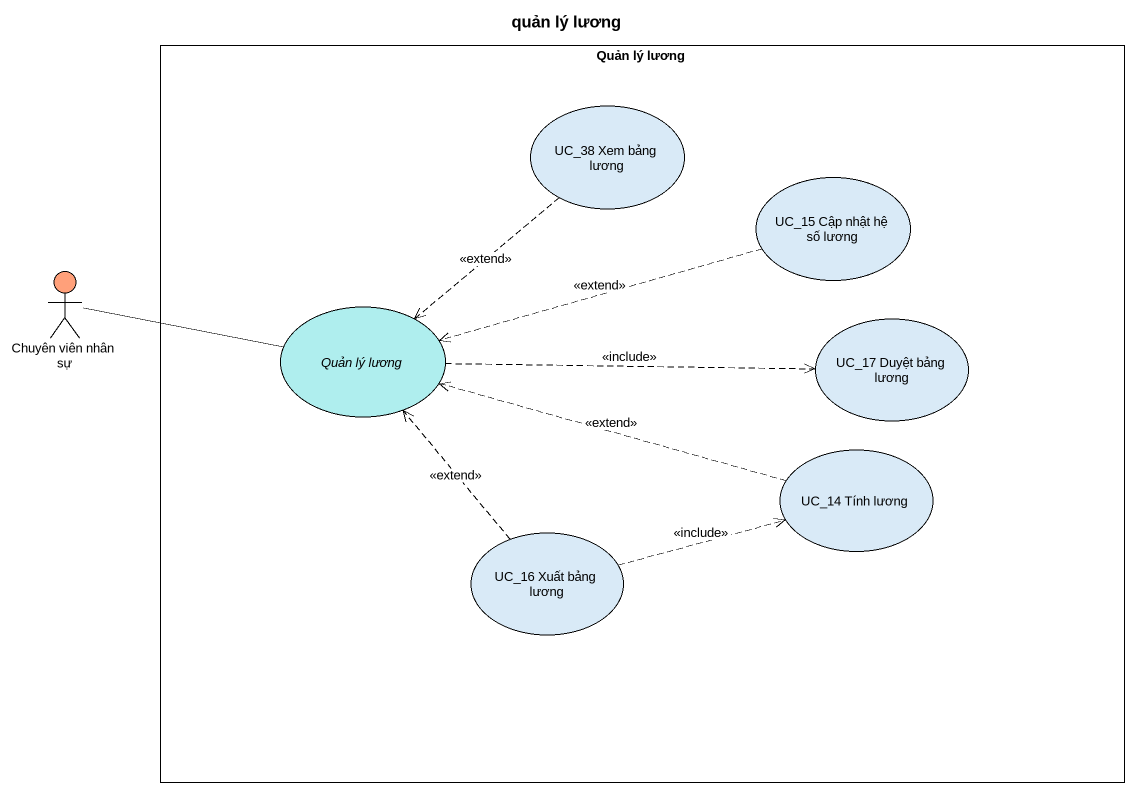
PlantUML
@startuml
title quản lý lương
rectangle "Quản lý lương" as Quản_lý_lương {
  usecase "UC_38 Xem bảng lương" as UC_38_Xem_bảng_lương
  usecase "UC_15 Cập nhật hệ số lương" as UC_15_Cập_nhật_hệ_số_lương
  usecase "Quản lý lương" as Quản_lý_lương_2 #AFEEEE
  usecase "UC_17 Duyệt bảng lương" as UC_17_Duyệt_bảng_lương
  usecase "UC_14 Tính lương" as UC_14_Tính_lương
  usecase "UC_16 Xuất bảng lương" as UC_16_Xuất_bảng_lương
}
actor "Chuyên viên nhân sự" as Chuyên_viên_nhân_sự #FFA07A
UC_38_Xem_bảng_lương ..> Quản_lý_lương_2 : <<extend>>
UC_15_Cập_nhật_hệ_số_lương .left.> Quản_lý_lương_2 : <<extend>>
Chuyên_viên_nhân_sự -right- Quản_lý_lương_2
Quản_lý_lương_2 .right.> UC_17_Duyệt_bảng_lương : <<include>>
UC_14_Tính_lương .left.> Quản_lý_lương_2 : <<extend>>
UC_16_Xuất_bảng_lương .up.> Quản_lý_lương_2 : <<extend>>
UC_16_Xuất_bảng_lương .right.> UC_14_Tính_lương : <<include>>
@enduml
